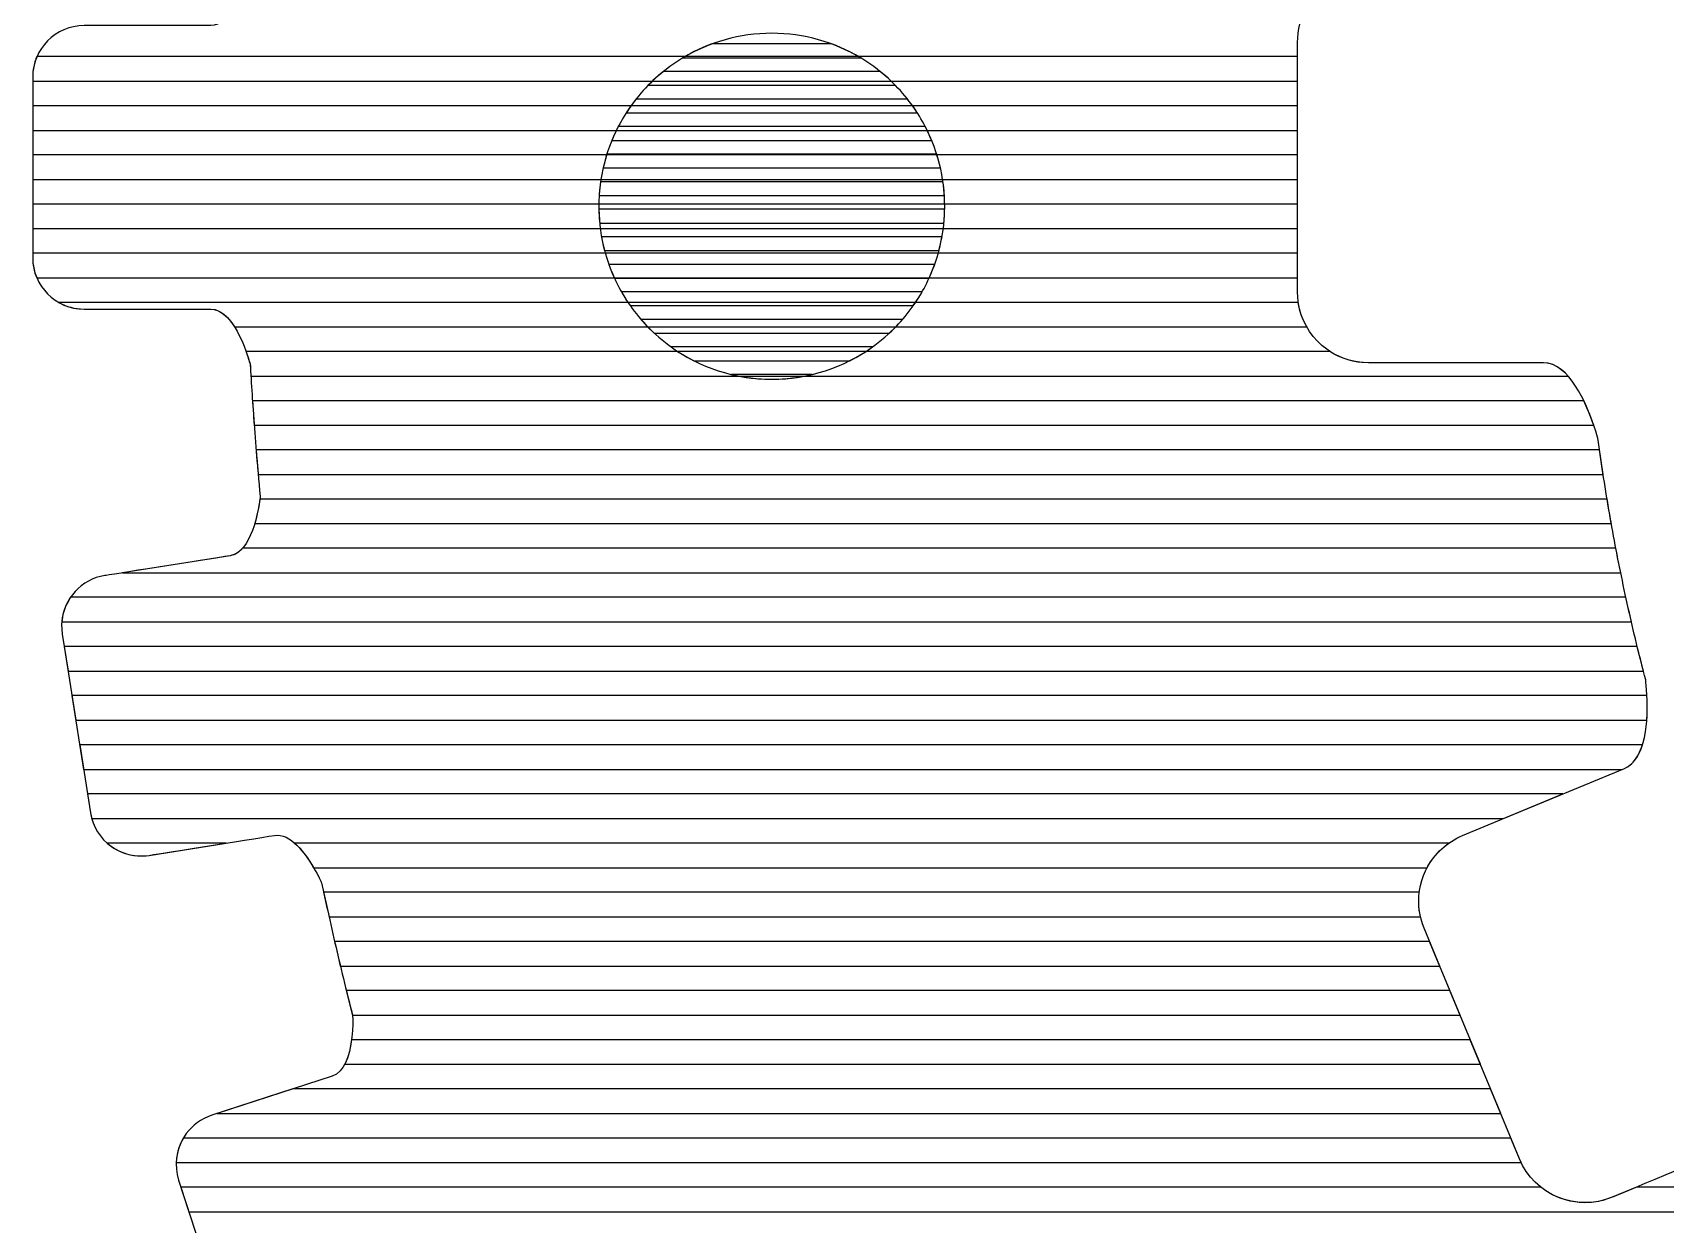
# Model space of a CAD drawing. Header units: inches. Extents: x -18.82 to -13.93, y 5.38 to 6.84.
# Drawn here: x -18.8209 to -18.4861, y 5.8909 to 6.1351 of the extents above; entities that cross this region are included whole.
import ezdxf

# ---------------------------------------------------------------- set-up
doc = ezdxf.new("R2010")
doc.units = ezdxf.units.IN
doc.header["$MEASUREMENT"] = 0
doc.layers.add('Layer 1', color=7, linetype='Continuous')

msp = doc.modelspace()

# ---------------------------------------------------------------- linework, layer by layer
at = {"layer": 'Layer 1', "color": 251}
for points, knots in [([(-18.82085, 6.12512), (-18.82085, 6.12512), (-18.82085, 6.12596), (-18.82085, 6.12596), (-18.82085, 6.12596), (-18.82085, 6.13177), (-18.81618, 6.1365), (-18.81031, 6.1365), (-18.81031, 6.1365), (-18.81031, 6.1365), (-18.78948, 6.1365), (-18.78436, 6.1365), (-18.78436, 6.1365), (-18.78237, 6.1365), (-18.78072, 6.13818), (-18.77944, 6.14023), (-18.77944, 6.14023), (-18.77944, 6.14023), (-18.55964, 6.14023), (-18.55964, 6.14023), (-18.55964, 6.14023), (-18.56085, 6.13811), (-18.56154, 6.13566), (-18.56154, 6.13305), (-18.56154, 6.13305), (-18.56154, 6.13305), (-18.56154, 6.12512), (-18.56154, 6.12512), (-18.56154, 6.12512), (-18.56154, 6.12512), (-18.82085, 6.12512), (-18.82085, 6.12512)], [0, 0, 0, 0, 0.111111, 0.111111, 0.111111, 0.111111, 0.222222, 0.222222, 0.222222, 0.222222, 0.333333, 0.333333, 0.333333, 0.333333, 0.444444, 0.444444, 0.444444, 0.444444, 0.555556, 0.555556, 0.555556, 0.555556, 0.666667, 0.666667, 0.666667, 0.666667, 0.777778, 0.777778, 0.777778, 0.777778, 1, 1, 1, 1]), ([(-18.68159, 6.13276), (-18.68159, 6.13276), (-18.65707, 6.13276), (-18.65707, 6.13276), (-18.65707, 6.13276), (-18.6521, 6.13092), (-18.64765, 6.128), (-18.64401, 6.12429), (-18.64401, 6.12429), (-18.64401, 6.12429), (-18.69465, 6.12429), (-18.69465, 6.12429), (-18.69465, 6.12429), (-18.69101, 6.128), (-18.68656, 6.13092), (-18.68159, 6.13276)], [0, 0, 0, 0, 0.2, 0.2, 0.2, 0.2, 0.4, 0.4, 0.4, 0.4, 0.6, 0.6, 0.6, 0.6, 1, 1, 1, 1]), ([(-18.65117, 6.12993), (-18.65117, 6.12993), (-18.68748, 6.12993), (-18.68748, 6.12993), (-18.68748, 6.12993), (-18.68218, 6.13311), (-18.67596, 6.13493), (-18.66933, 6.13493), (-18.66933, 6.13493), (-18.6627, 6.13493), (-18.65648, 6.13311), (-18.65117, 6.12993)], [0, 0, 0, 0, 0.25, 0.25, 0.25, 0.25, 0.5, 0.5, 0.5, 0.5, 1, 1, 1, 1]), ([(-18.82085, 6.11505), (-18.82085, 6.11505), (-18.82085, 6.12596), (-18.82085, 6.12596), (-18.82085, 6.12596), (-18.82085, 6.12745), (-18.82055, 6.12887), (-18.81999, 6.13016), (-18.81999, 6.13016), (-18.81999, 6.13016), (-18.56154, 6.13016), (-18.56154, 6.13016), (-18.56154, 6.13016), (-18.56154, 6.13016), (-18.56154, 6.11505), (-18.56154, 6.11505), (-18.56154, 6.11505), (-18.56154, 6.11505), (-18.82085, 6.11505), (-18.82085, 6.11505)], [0, 0, 0, 0, 0.166667, 0.166667, 0.166667, 0.166667, 0.333333, 0.333333, 0.333333, 0.333333, 0.5, 0.5, 0.5, 0.5, 0.666667, 0.666667, 0.666667, 0.666667, 1, 1, 1, 1]), ([(-18.69154, 6.12711), (-18.69154, 6.12711), (-18.64712, 6.12711), (-18.64712, 6.12711), (-18.64712, 6.12711), (-18.64415, 6.12472), (-18.64157, 6.12186), (-18.6395, 6.11865), (-18.6395, 6.11865), (-18.6395, 6.11865), (-18.69915, 6.11865), (-18.69915, 6.11865), (-18.69915, 6.11865), (-18.69708, 6.12186), (-18.69451, 6.12472), (-18.69154, 6.12711)], [0, 0, 0, 0, 0.2, 0.2, 0.2, 0.2, 0.4, 0.4, 0.4, 0.4, 0.6, 0.6, 0.6, 0.6, 1, 1, 1, 1])]:
    msp.add_open_spline(points, degree=3, knots=knots, dxfattribs=at)
at = {"layer": 'Layer 1', "color": 129}
for points, knots in [([(-18.82085, 6.10498), (-18.82085, 6.10498), (-18.82085, 6.12009), (-18.82085, 6.12009), (-18.82085, 6.12009), (-18.82085, 6.12009), (-18.56154, 6.12009), (-18.56154, 6.12009), (-18.56154, 6.12009), (-18.56154, 6.12009), (-18.56154, 6.10498), (-18.56154, 6.10498), (-18.56154, 6.10498), (-18.56154, 6.10498), (-18.82085, 6.10498), (-18.82085, 6.10498)], [0, 0, 0, 0, 0.2, 0.2, 0.2, 0.2, 0.4, 0.4, 0.4, 0.4, 0.6, 0.6, 0.6, 0.6, 1, 1, 1, 1]), ([(-18.69714, 6.12146), (-18.69714, 6.12146), (-18.64152, 6.12146), (-18.64152, 6.12146), (-18.64152, 6.12146), (-18.6395, 6.11891), (-18.63781, 6.11606), (-18.63655, 6.113), (-18.63655, 6.113), (-18.63655, 6.113), (-18.7021, 6.113), (-18.7021, 6.113), (-18.7021, 6.113), (-18.70084, 6.11606), (-18.69916, 6.11891), (-18.69714, 6.12146)], [0, 0, 0, 0, 0.2, 0.2, 0.2, 0.2, 0.4, 0.4, 0.4, 0.4, 0.6, 0.6, 0.6, 0.6, 1, 1, 1, 1]), ([(-18.70079, 6.11582), (-18.70079, 6.11582), (-18.63786, 6.11582), (-18.63786, 6.11582), (-18.63786, 6.11582), (-18.63649, 6.11318), (-18.63544, 6.11034), (-18.63476, 6.10735), (-18.63476, 6.10735), (-18.63476, 6.10735), (-18.70389, 6.10735), (-18.70389, 6.10735), (-18.70389, 6.10735), (-18.70322, 6.11034), (-18.70217, 6.11318), (-18.70079, 6.11582)], [0, 0, 0, 0, 0.2, 0.2, 0.2, 0.2, 0.4, 0.4, 0.4, 0.4, 0.6, 0.6, 0.6, 0.6, 1, 1, 1, 1]), ([(-18.82085, 6.09491), (-18.82085, 6.09491), (-18.82085, 6.11001), (-18.82085, 6.11001), (-18.82085, 6.11001), (-18.82085, 6.11001), (-18.56154, 6.11001), (-18.56154, 6.11001), (-18.56154, 6.11001), (-18.56154, 6.11001), (-18.56154, 6.09491), (-18.56154, 6.09491), (-18.56154, 6.09491), (-18.56154, 6.09491), (-18.82085, 6.09491), (-18.82085, 6.09491)], [0, 0, 0, 0, 0.2, 0.2, 0.2, 0.2, 0.4, 0.4, 0.4, 0.4, 0.6, 0.6, 0.6, 0.6, 1, 1, 1, 1]), ([(-18.70313, 6.11018), (-18.70313, 6.11018), (-18.63552, 6.11018), (-18.63552, 6.11018), (-18.63552, 6.11018), (-18.63467, 6.10748), (-18.63413, 6.10464), (-18.63395, 6.10171), (-18.63395, 6.10171), (-18.63395, 6.10171), (-18.7047, 6.10171), (-18.7047, 6.10171), (-18.7047, 6.10171), (-18.70452, 6.10464), (-18.70398, 6.10748), (-18.70313, 6.11018)], [0, 0, 0, 0, 0.2, 0.2, 0.2, 0.2, 0.4, 0.4, 0.4, 0.4, 0.6, 0.6, 0.6, 0.6, 1, 1, 1, 1]), ([(-18.82085, 6.08896), (-18.82085, 6.08896), (-18.82085, 6.09994), (-18.82085, 6.09994), (-18.82085, 6.09994), (-18.82085, 6.09994), (-18.56154, 6.09994), (-18.56154, 6.09994), (-18.56154, 6.09994), (-18.56154, 6.09994), (-18.56154, 6.08483), (-18.56154, 6.08483), (-18.56154, 6.08483), (-18.56154, 6.08483), (-18.82002, 6.08483), (-18.82002, 6.08483), (-18.82002, 6.08483), (-18.82056, 6.0861), (-18.82085, 6.0875), (-18.82085, 6.08896)], [0, 0, 0, 0, 0.166667, 0.166667, 0.166667, 0.166667, 0.333333, 0.333333, 0.333333, 0.333333, 0.5, 0.5, 0.5, 0.5, 0.666667, 0.666667, 0.666667, 0.666667, 1, 1, 1, 1])]:
    msp.add_open_spline(points, degree=3, knots=knots, dxfattribs=at)
at = {"layer": 'Layer 1', "color": 250}
for points, knots in [([(-18.70442, 6.10453), (-18.70442, 6.10453), (-18.63424, 6.10453), (-18.63424, 6.10453), (-18.63424, 6.10453), (-18.634, 6.10288), (-18.63388, 6.10119), (-18.63388, 6.09948), (-18.63388, 6.09948), (-18.63388, 6.09832), (-18.63394, 6.09719), (-18.63404, 6.09606), (-18.63404, 6.09606), (-18.63404, 6.09606), (-18.70461, 6.09606), (-18.70461, 6.09606), (-18.70461, 6.09606), (-18.70472, 6.09719), (-18.70478, 6.09832), (-18.70478, 6.09948), (-18.70478, 6.09948), (-18.70478, 6.10119), (-18.70465, 6.10288), (-18.70442, 6.10453)], [0, 0, 0, 0, 0.142857, 0.142857, 0.142857, 0.142857, 0.285714, 0.285714, 0.285714, 0.285714, 0.428571, 0.428571, 0.428571, 0.428571, 0.571429, 0.571429, 0.571429, 0.571429, 0.714286, 0.714286, 0.714286, 0.714286, 1, 1, 1, 1]), ([(-18.70477, 6.09889), (-18.70477, 6.09889), (-18.63389, 6.09889), (-18.63389, 6.09889), (-18.63389, 6.09889), (-18.63393, 6.09596), (-18.63433, 6.09313), (-18.63505, 6.09042), (-18.63505, 6.09042), (-18.63505, 6.09042), (-18.70361, 6.09042), (-18.70361, 6.09042), (-18.70361, 6.09042), (-18.70432, 6.09313), (-18.70472, 6.09596), (-18.70477, 6.09889)], [0, 0, 0, 0, 0.2, 0.2, 0.2, 0.2, 0.4, 0.4, 0.4, 0.4, 0.6, 0.6, 0.6, 0.6, 1, 1, 1, 1]), ([(-18.70423, 6.09324), (-18.70423, 6.09324), (-18.63443, 6.09324), (-18.63443, 6.09324), (-18.63443, 6.09324), (-18.63496, 6.09027), (-18.63585, 6.08743), (-18.63707, 6.08477), (-18.63707, 6.08477), (-18.63707, 6.08477), (-18.70159, 6.08477), (-18.70159, 6.08477), (-18.70159, 6.08477), (-18.7028, 6.08743), (-18.7037, 6.09027), (-18.70423, 6.09324)], [0, 0, 0, 0, 0.2, 0.2, 0.2, 0.2, 0.4, 0.4, 0.4, 0.4, 0.6, 0.6, 0.6, 0.6, 1, 1, 1, 1]), ([(-18.82085, 6.08896), (-18.82085, 6.08896), (-18.82085, 6.08987), (-18.82085, 6.08987), (-18.82085, 6.08987), (-18.82085, 6.08987), (-18.56154, 6.08987), (-18.56154, 6.08987), (-18.56154, 6.08987), (-18.56154, 6.08987), (-18.56154, 6.08192), (-18.56154, 6.08192), (-18.56154, 6.08192), (-18.56154, 6.07931), (-18.56085, 6.07687), (-18.55965, 6.07476), (-18.55965, 6.07476), (-18.55965, 6.07476), (-18.77947, 6.07476), (-18.77947, 6.07476), (-18.77947, 6.07476), (-18.78074, 6.07679), (-18.78239, 6.07843), (-18.78436, 6.07843), (-18.78436, 6.07843), (-18.78948, 6.07843), (-18.81031, 6.07843), (-18.81031, 6.07843), (-18.81031, 6.07843), (-18.81618, 6.07843), (-18.82085, 6.08316), (-18.82085, 6.08896)], [0, 0, 0, 0, 0.111111, 0.111111, 0.111111, 0.111111, 0.222222, 0.222222, 0.222222, 0.222222, 0.333333, 0.333333, 0.333333, 0.333333, 0.444444, 0.444444, 0.444444, 0.444444, 0.555556, 0.555556, 0.555556, 0.555556, 0.666667, 0.666667, 0.666667, 0.666667, 0.777778, 0.777778, 0.777778, 0.777778, 1, 1, 1, 1]), ([(-18.70273, 6.08759), (-18.70273, 6.08759), (-18.63593, 6.08759), (-18.63593, 6.08759), (-18.63593, 6.08759), (-18.637, 6.08456), (-18.63848, 6.08172), (-18.64031, 6.07913), (-18.64031, 6.07913), (-18.64031, 6.07913), (-18.69835, 6.07913), (-18.69835, 6.07913), (-18.69835, 6.07913), (-18.70017, 6.08172), (-18.70165, 6.08456), (-18.70273, 6.08759)], [0, 0, 0, 0, 0.2, 0.2, 0.2, 0.2, 0.4, 0.4, 0.4, 0.4, 0.6, 0.6, 0.6, 0.6, 1, 1, 1, 1]), ([(-18.70014, 6.08195), (-18.70014, 6.08195), (-18.63851, 6.08195), (-18.63851, 6.08195), (-18.63851, 6.08195), (-18.64031, 6.07879), (-18.64259, 6.07594), (-18.64524, 6.07348), (-18.64524, 6.07348), (-18.64524, 6.07348), (-18.69341, 6.07348), (-18.69341, 6.07348), (-18.69341, 6.07348), (-18.69606, 6.07594), (-18.69834, 6.07879), (-18.70014, 6.08195)], [0, 0, 0, 0, 0.2, 0.2, 0.2, 0.2, 0.4, 0.4, 0.4, 0.4, 0.6, 0.6, 0.6, 0.6, 1, 1, 1, 1]), ([(-18.81552, 6.0798), (-18.81552, 6.0798), (-18.56138, 6.0798), (-18.56138, 6.0798), (-18.56138, 6.0798), (-18.56035, 6.07279), (-18.55431, 6.06741), (-18.54702, 6.06741), (-18.54702, 6.06741), (-18.54702, 6.06741), (-18.51815, 6.06741), (-18.51109, 6.06741), (-18.51109, 6.06741), (-18.5092, 6.06741), (-18.50753, 6.0663), (-18.50609, 6.06469), (-18.50609, 6.06469), (-18.50609, 6.06469), (-18.77611, 6.06469), (-18.77611, 6.06469), (-18.77611, 6.06469), (-18.77611, 6.06469), (-18.77626, 6.0673), (-18.77626, 6.0673), (-18.77626, 6.0673), (-18.77626, 6.0673), (-18.77633, 6.0673), (-18.77633, 6.0673), (-18.77633, 6.0673), (-18.77633, 6.0673), (-18.77922, 6.07843), (-18.78436, 6.07843), (-18.78436, 6.07843), (-18.78948, 6.07843), (-18.81031, 6.07843), (-18.81031, 6.07843), (-18.81031, 6.07843), (-18.81221, 6.07843), (-18.81399, 6.07893), (-18.81552, 6.0798)], [0, 0, 0, 0, 0.090909, 0.090909, 0.090909, 0.090909, 0.181818, 0.181818, 0.181818, 0.181818, 0.272727, 0.272727, 0.272727, 0.272727, 0.363636, 0.363636, 0.363636, 0.363636, 0.454545, 0.454545, 0.454545, 0.454545, 0.545455, 0.545455, 0.545455, 0.545455, 0.636364, 0.636364, 0.636364, 0.636364, 0.727273, 0.727273, 0.727273, 0.727273, 0.818182, 0.818182, 0.818182, 0.818182, 1, 1, 1, 1]), ([(-18.69615, 6.0763), (-18.69615, 6.0763), (-18.64251, 6.0763), (-18.64251, 6.0763), (-18.64251, 6.0763), (-18.64553, 6.07282), (-18.64921, 6.06993), (-18.65336, 6.06784), (-18.65336, 6.06784), (-18.65336, 6.06784), (-18.6853, 6.06784), (-18.6853, 6.06784), (-18.6853, 6.06784), (-18.68945, 6.06993), (-18.69313, 6.07282), (-18.69615, 6.0763)], [0, 0, 0, 0, 0.2, 0.2, 0.2, 0.2, 0.4, 0.4, 0.4, 0.4, 0.6, 0.6, 0.6, 0.6, 1, 1, 1, 1]), ([(-18.77711, 6.06972), (-18.77711, 6.06972), (-18.55489, 6.06972), (-18.55489, 6.06972), (-18.55489, 6.06972), (-18.55262, 6.06826), (-18.54992, 6.06741), (-18.54702, 6.06741), (-18.54702, 6.06741), (-18.54702, 6.06741), (-18.51815, 6.06741), (-18.51109, 6.06741), (-18.51109, 6.06741), (-18.50588, 6.06741), (-18.50232, 6.05901), (-18.50081, 6.05461), (-18.50081, 6.05461), (-18.50081, 6.05461), (-18.77544, 6.05461), (-18.77544, 6.05461), (-18.77544, 6.05461), (-18.77575, 6.05883), (-18.77602, 6.06306), (-18.77626, 6.0673), (-18.77626, 6.0673), (-18.77626, 6.0673), (-18.77633, 6.0673), (-18.77633, 6.0673), (-18.77633, 6.0673), (-18.77633, 6.0673), (-18.7766, 6.06831), (-18.77711, 6.06972)], [0, 0, 0, 0, 0.111111, 0.111111, 0.111111, 0.111111, 0.222222, 0.222222, 0.222222, 0.222222, 0.333333, 0.333333, 0.333333, 0.333333, 0.444444, 0.444444, 0.444444, 0.444444, 0.555556, 0.555556, 0.555556, 0.555556, 0.666667, 0.666667, 0.666667, 0.666667, 0.777778, 0.777778, 0.777778, 0.777778, 1, 1, 1, 1]), ([(-18.68996, 6.07066), (-18.68996, 6.07066), (-18.6487, 6.07066), (-18.6487, 6.07066), (-18.6487, 6.07066), (-18.65451, 6.0665), (-18.66164, 6.06405), (-18.66933, 6.06405), (-18.66933, 6.06405), (-18.67702, 6.06405), (-18.68415, 6.0665), (-18.68996, 6.07066)], [0, 0, 0, 0, 0.25, 0.25, 0.25, 0.25, 0.5, 0.5, 0.5, 0.5, 1, 1, 1, 1]), ([(-18.67759, 6.06502), (-18.67759, 6.06502), (-18.66107, 6.06502), (-18.66107, 6.06502), (-18.66107, 6.06502), (-18.66372, 6.06438), (-18.66648, 6.06405), (-18.66933, 6.06405), (-18.66933, 6.06405), (-18.67218, 6.06405), (-18.67494, 6.06438), (-18.67759, 6.06502)], [0, 0, 0, 0, 0.25, 0.25, 0.25, 0.25, 0.5, 0.5, 0.5, 0.5, 1, 1, 1, 1]), ([(-18.7758, 6.05965), (-18.7758, 6.05965), (-18.50287, 6.05965), (-18.50287, 6.05965), (-18.50287, 6.05965), (-18.501, 6.05581), (-18.5, 6.05199), (-18.5, 6.05199), (-18.5, 6.05199), (-18.5, 6.05199), (-18.49997, 6.05199), (-18.49997, 6.05199), (-18.49997, 6.05199), (-18.49963, 6.0495), (-18.49927, 6.04702), (-18.49889, 6.04454), (-18.49889, 6.04454), (-18.49889, 6.04454), (-18.77463, 6.04454), (-18.77463, 6.04454), (-18.77463, 6.04454), (-18.77507, 6.04957), (-18.77546, 6.05461), (-18.7758, 6.05965)], [0, 0, 0, 0, 0.142857, 0.142857, 0.142857, 0.142857, 0.285714, 0.285714, 0.285714, 0.285714, 0.428571, 0.428571, 0.428571, 0.428571, 0.571429, 0.571429, 0.571429, 0.571429, 0.714286, 0.714286, 0.714286, 0.714286, 1, 1, 1, 1]), ([(-18.77506, 6.04958), (-18.77506, 6.04958), (-18.49963, 6.04958), (-18.49963, 6.04958), (-18.49963, 6.04958), (-18.49892, 6.04451), (-18.49811, 6.03948), (-18.49722, 6.03447), (-18.49722, 6.03447), (-18.49722, 6.03447), (-18.77533, 6.03447), (-18.77533, 6.03447), (-18.77533, 6.03447), (-18.77453, 6.03717), (-18.77425, 6.03973), (-18.77422, 6.04005), (-18.77422, 6.04005), (-18.77452, 6.04322), (-18.7748, 6.0464), (-18.77506, 6.04958)], [0, 0, 0, 0, 0.166667, 0.166667, 0.166667, 0.166667, 0.333333, 0.333333, 0.333333, 0.333333, 0.5, 0.5, 0.5, 0.5, 0.666667, 0.666667, 0.666667, 0.666667, 1, 1, 1, 1]), ([(-18.77428, 6.0395), (-18.77428, 6.0395), (-18.49809, 6.0395), (-18.49809, 6.0395), (-18.49809, 6.0395), (-18.49724, 6.03444), (-18.49631, 6.0294), (-18.49529, 6.02439), (-18.49529, 6.02439), (-18.49529, 6.02439), (-18.80243, 6.02439), (-18.80243, 6.02439), (-18.80243, 6.02439), (-18.80243, 6.02439), (-18.78036, 6.02789), (-18.78036, 6.02789), (-18.78036, 6.02789), (-18.77598, 6.02857), (-18.77457, 6.03718), (-18.77428, 6.0395)], [0, 0, 0, 0, 0.166667, 0.166667, 0.166667, 0.166667, 0.333333, 0.333333, 0.333333, 0.333333, 0.5, 0.5, 0.5, 0.5, 0.666667, 0.666667, 0.666667, 0.666667, 1, 1, 1, 1]), ([(-18.7778, 6.02943), (-18.7778, 6.02943), (-18.49629, 6.02943), (-18.49629, 6.02943), (-18.49629, 6.02943), (-18.49531, 6.02437), (-18.49425, 6.01933), (-18.49309, 6.01432), (-18.49309, 6.01432), (-18.49309, 6.01432), (-18.81488, 6.01432), (-18.81488, 6.01432), (-18.81488, 6.01432), (-18.81449, 6.01904), (-18.81093, 6.02307), (-18.80604, 6.02382), (-18.80604, 6.02382), (-18.80604, 6.02382), (-18.78544, 6.02707), (-18.78036, 6.02789), (-18.78036, 6.02789), (-18.77936, 6.02805), (-18.77852, 6.02862), (-18.7778, 6.02943)], [0, 0, 0, 0, 0.142857, 0.142857, 0.142857, 0.142857, 0.285714, 0.285714, 0.285714, 0.285714, 0.428571, 0.428571, 0.428571, 0.428571, 0.571429, 0.571429, 0.571429, 0.571429, 0.714286, 0.714286, 0.714286, 0.714286, 1, 1, 1, 1]), ([(-18.8131, 6.01936), (-18.8131, 6.01936), (-18.49422, 6.01936), (-18.49422, 6.01936), (-18.49422, 6.01936), (-18.49312, 6.01429), (-18.49193, 6.00925), (-18.49063, 6.00425), (-18.49063, 6.00425), (-18.49063, 6.00425), (-18.81359, 6.00425), (-18.81359, 6.00425), (-18.81359, 6.00425), (-18.81359, 6.00425), (-18.81478, 6.0118), (-18.81478, 6.0118), (-18.81478, 6.0118), (-18.81522, 6.01455), (-18.81455, 6.01722), (-18.8131, 6.01936)], [0, 0, 0, 0, 0.166667, 0.166667, 0.166667, 0.166667, 0.333333, 0.333333, 0.333333, 0.333333, 0.5, 0.5, 0.5, 0.5, 0.666667, 0.666667, 0.666667, 0.666667, 1, 1, 1, 1]), ([(-18.81439, 6.00929), (-18.81439, 6.00929), (-18.4919, 6.00929), (-18.4919, 6.00929), (-18.4919, 6.00929), (-18.49134, 6.00701), (-18.49077, 6.00474), (-18.49017, 6.00248), (-18.49017, 6.00248), (-18.49006, 6.00154), (-18.48967, 5.99795), (-18.48995, 5.99418), (-18.48995, 5.99418), (-18.48995, 5.99418), (-18.812, 5.99418), (-18.812, 5.99418), (-18.812, 5.99418), (-18.812, 5.99418), (-18.81439, 6.00929), (-18.81439, 6.00929)], [0, 0, 0, 0, 0.166667, 0.166667, 0.166667, 0.166667, 0.333333, 0.333333, 0.333333, 0.333333, 0.5, 0.5, 0.5, 0.5, 0.666667, 0.666667, 0.666667, 0.666667, 1, 1, 1, 1]), ([(-18.81279, 5.99921), (-18.81279, 5.99921), (-18.48991, 5.99921), (-18.48991, 5.99921), (-18.48991, 5.99921), (-18.48968, 5.99442), (-18.48999, 5.98619), (-18.49454, 5.9843), (-18.49454, 5.9843), (-18.49454, 5.9843), (-18.495, 5.9841), (-18.495, 5.9841), (-18.495, 5.9841), (-18.495, 5.9841), (-18.8104, 5.9841), (-18.8104, 5.9841), (-18.8104, 5.9841), (-18.8104, 5.9841), (-18.81279, 5.99921), (-18.81279, 5.99921)], [0, 0, 0, 0, 0.166667, 0.166667, 0.166667, 0.166667, 0.333333, 0.333333, 0.333333, 0.333333, 0.5, 0.5, 0.5, 0.5, 0.666667, 0.666667, 0.666667, 0.666667, 1, 1, 1, 1]), ([(-18.8112, 5.98914), (-18.8112, 5.98914), (-18.49083, 5.98914), (-18.49083, 5.98914), (-18.49083, 5.98914), (-18.49152, 5.98691), (-18.49268, 5.98507), (-18.49454, 5.9843), (-18.49454, 5.9843), (-18.49454, 5.9843), (-18.51931, 5.97403), (-18.51931, 5.97403), (-18.51931, 5.97403), (-18.51931, 5.97403), (-18.80874, 5.97403), (-18.80874, 5.97403), (-18.80874, 5.97403), (-18.80884, 5.97441), (-18.80893, 5.97481), (-18.80899, 5.97521), (-18.80899, 5.97521), (-18.80899, 5.97521), (-18.8112, 5.98914), (-18.8112, 5.98914)], [0, 0, 0, 0, 0.142857, 0.142857, 0.142857, 0.142857, 0.285714, 0.285714, 0.285714, 0.285714, 0.428571, 0.428571, 0.428571, 0.428571, 0.571429, 0.571429, 0.571429, 0.571429, 0.714286, 0.714286, 0.714286, 0.714286, 1, 1, 1, 1]), ([(-18.8096, 5.97907), (-18.8096, 5.97907), (-18.50717, 5.97907), (-18.50717, 5.97907), (-18.50717, 5.97907), (-18.50717, 5.97907), (-18.52772, 5.97055), (-18.52772, 5.97055), (-18.52772, 5.97055), (-18.53094, 5.96919), (-18.53343, 5.96682), (-18.53496, 5.96396), (-18.53496, 5.96396), (-18.53496, 5.96396), (-18.76325, 5.96396), (-18.76325, 5.96396), (-18.76325, 5.96396), (-18.76502, 5.96698), (-18.76805, 5.97107), (-18.77128, 5.97059), (-18.77128, 5.97059), (-18.77637, 5.96976), (-18.79695, 5.96649), (-18.79695, 5.96649), (-18.79695, 5.96649), (-18.80269, 5.96557), (-18.80809, 5.9695), (-18.80899, 5.97521), (-18.80899, 5.97521), (-18.80899, 5.97521), (-18.8096, 5.97907), (-18.8096, 5.97907)], [0, 0, 0, 0, 0.111111, 0.111111, 0.111111, 0.111111, 0.222222, 0.222222, 0.222222, 0.222222, 0.333333, 0.333333, 0.333333, 0.333333, 0.444444, 0.444444, 0.444444, 0.444444, 0.555556, 0.555556, 0.555556, 0.555556, 0.666667, 0.666667, 0.666667, 0.666667, 0.777778, 0.777778, 0.777778, 0.777778, 1, 1, 1, 1]), ([(-18.80557, 5.969), (-18.80557, 5.969), (-18.7812, 5.969), (-18.7812, 5.969), (-18.7812, 5.969), (-18.7812, 5.969), (-18.79695, 5.96649), (-18.79695, 5.96649), (-18.79695, 5.96649), (-18.80018, 5.96597), (-18.8033, 5.96699), (-18.80557, 5.969)], [0, 0, 0, 0, 0.25, 0.25, 0.25, 0.25, 0.5, 0.5, 0.5, 0.5, 1, 1, 1, 1]), ([(-18.76716, 5.969), (-18.76716, 5.969), (-18.53052, 5.969), (-18.53052, 5.969), (-18.53052, 5.969), (-18.53531, 5.96561), (-18.53765, 5.95964), (-18.53633, 5.95389), (-18.53633, 5.95389), (-18.53633, 5.95389), (-18.76009, 5.95389), (-18.76009, 5.95389), (-18.76009, 5.95389), (-18.76009, 5.95389), (-18.76164, 5.96089), (-18.76164, 5.96089), (-18.76164, 5.96089), (-18.76176, 5.96114), (-18.76406, 5.96629), (-18.76716, 5.969)], [0, 0, 0, 0, 0.166667, 0.166667, 0.166667, 0.166667, 0.333333, 0.333333, 0.333333, 0.333333, 0.5, 0.5, 0.5, 0.5, 0.666667, 0.666667, 0.666667, 0.666667, 1, 1, 1, 1]), ([(-18.76121, 5.95892), (-18.76121, 5.95892), (-18.53658, 5.95892), (-18.53658, 5.95892), (-18.53658, 5.95892), (-18.53689, 5.9565), (-18.53659, 5.95397), (-18.53559, 5.95155), (-18.53559, 5.95155), (-18.53559, 5.95155), (-18.53239, 5.94381), (-18.53239, 5.94381), (-18.53239, 5.94381), (-18.53239, 5.94381), (-18.75778, 5.94381), (-18.75778, 5.94381), (-18.75778, 5.94381), (-18.75897, 5.94883), (-18.7601, 5.95387), (-18.76121, 5.95892)], [0, 0, 0, 0, 0.166667, 0.166667, 0.166667, 0.166667, 0.333333, 0.333333, 0.333333, 0.333333, 0.5, 0.5, 0.5, 0.5, 0.666667, 0.666667, 0.666667, 0.666667, 1, 1, 1, 1]), ([(-18.75895, 5.94885), (-18.75895, 5.94885), (-18.53447, 5.94885), (-18.53447, 5.94885), (-18.53447, 5.94885), (-18.53447, 5.94885), (-18.52822, 5.93374), (-18.52822, 5.93374), (-18.52822, 5.93374), (-18.52822, 5.93374), (-18.75527, 5.93374), (-18.75527, 5.93374), (-18.75527, 5.93374), (-18.75657, 5.93874), (-18.75778, 5.94379), (-18.75895, 5.94885)], [0, 0, 0, 0, 0.2, 0.2, 0.2, 0.2, 0.4, 0.4, 0.4, 0.4, 0.6, 0.6, 0.6, 0.6, 1, 1, 1, 1]), ([(-18.75655, 5.93878), (-18.75655, 5.93878), (-18.5303, 5.93878), (-18.5303, 5.93878), (-18.5303, 5.93878), (-18.5303, 5.93878), (-18.52406, 5.92367), (-18.52406, 5.92367), (-18.52406, 5.92367), (-18.52406, 5.92367), (-18.75688, 5.92367), (-18.75688, 5.92367), (-18.75688, 5.92367), (-18.75522, 5.92683), (-18.75519, 5.93196), (-18.75525, 5.93369), (-18.75525, 5.93369), (-18.75525, 5.93369), (-18.75655, 5.93878), (-18.75655, 5.93878)], [0, 0, 0, 0, 0.166667, 0.166667, 0.166667, 0.166667, 0.333333, 0.333333, 0.333333, 0.333333, 0.5, 0.5, 0.5, 0.5, 0.666667, 0.666667, 0.666667, 0.666667, 1, 1, 1, 1]), ([(-18.75548, 5.9287), (-18.75548, 5.9287), (-18.52614, 5.9287), (-18.52614, 5.9287), (-18.52614, 5.9287), (-18.52614, 5.9287), (-18.51989, 5.91359), (-18.51989, 5.91359), (-18.51989, 5.91359), (-18.51989, 5.91359), (-18.783, 5.91359), (-18.783, 5.91359), (-18.783, 5.91359), (-18.783, 5.91359), (-18.75943, 5.92126), (-18.75943, 5.92126), (-18.75943, 5.92126), (-18.75692, 5.92207), (-18.75589, 5.92555), (-18.75548, 5.9287)], [0, 0, 0, 0, 0.166667, 0.166667, 0.166667, 0.166667, 0.333333, 0.333333, 0.333333, 0.333333, 0.5, 0.5, 0.5, 0.5, 0.666667, 0.666667, 0.666667, 0.666667, 1, 1, 1, 1]), ([(-18.7675, 5.91863), (-18.7675, 5.91863), (-18.52197, 5.91863), (-18.52197, 5.91863), (-18.52197, 5.91863), (-18.52197, 5.91863), (-18.51604, 5.90428), (-18.51604, 5.90428), (-18.51604, 5.90428), (-18.51604, 5.90428), (-18.5157, 5.90352), (-18.5157, 5.90352), (-18.5157, 5.90352), (-18.5157, 5.90352), (-18.79143, 5.90352), (-18.79143, 5.90352), (-18.79143, 5.90352), (-18.7913, 5.90785), (-18.78849, 5.91183), (-18.78413, 5.91323), (-18.78413, 5.91323), (-18.78413, 5.91323), (-18.7675, 5.91863), (-18.7675, 5.91863)], [0, 0, 0, 0, 0.142857, 0.142857, 0.142857, 0.142857, 0.285714, 0.285714, 0.285714, 0.285714, 0.428571, 0.428571, 0.428571, 0.428571, 0.571429, 0.571429, 0.571429, 0.571429, 0.714286, 0.714286, 0.714286, 0.714286, 1, 1, 1, 1]), ([(-18.78997, 5.90856), (-18.78997, 5.90856), (-18.51781, 5.90856), (-18.51781, 5.90856), (-18.51781, 5.90856), (-18.51781, 5.90856), (-18.51604, 5.90428), (-18.51604, 5.90428), (-18.51604, 5.90428), (-18.51295, 5.89688), (-18.50442, 5.89335), (-18.49702, 5.89644), (-18.49702, 5.89644), (-18.49702, 5.89644), (-18.4775, 5.90455), (-18.46776, 5.90856), (-18.46776, 5.90856), (-18.46776, 5.90856), (-18.45638, 5.90856), (-18.45638, 5.90856), (-18.45638, 5.90856), (-18.45176, 5.90556), (-18.4477, 5.90023), (-18.4477, 5.90023), (-18.4477, 5.90023), (-18.4477, 5.90023), (-18.4477, 5.90023), (-18.4477, 5.90023), (-18.4477, 5.90023), (-18.44638, 5.89795), (-18.44503, 5.89569), (-18.44367, 5.89345), (-18.44367, 5.89345), (-18.44367, 5.89345), (-18.78881, 5.89345), (-18.78881, 5.89345), (-18.78881, 5.89345), (-18.78881, 5.89345), (-18.79093, 5.89994), (-18.79093, 5.89994), (-18.79093, 5.89994), (-18.79189, 5.90293), (-18.79145, 5.90604), (-18.78997, 5.90856)], [0, 0, 0, 0, 0.083333, 0.083333, 0.083333, 0.083333, 0.166667, 0.166667, 0.166667, 0.166667, 0.25, 0.25, 0.25, 0.25, 0.333333, 0.333333, 0.333333, 0.333333, 0.416667, 0.416667, 0.416667, 0.416667, 0.5, 0.5, 0.5, 0.5, 0.583333, 0.583333, 0.583333, 0.583333, 0.666667, 0.666667, 0.666667, 0.666667, 0.75, 0.75, 0.75, 0.75, 0.833333, 0.833333, 0.833333, 0.833333, 1, 1, 1, 1]), ([(-18.79046, 5.89849), (-18.79046, 5.89849), (-18.51166, 5.89849), (-18.51166, 5.89849), (-18.51166, 5.89849), (-18.50764, 5.89531), (-18.50207, 5.89433), (-18.49702, 5.89644), (-18.49702, 5.89644), (-18.49702, 5.89644), (-18.49208, 5.89849), (-18.49208, 5.89849), (-18.49208, 5.89849), (-18.49208, 5.89849), (-18.44668, 5.89849), (-18.44668, 5.89849), (-18.44668, 5.89849), (-18.44367, 5.89338), (-18.44055, 5.88834), (-18.43733, 5.88338), (-18.43733, 5.88338), (-18.43733, 5.88338), (-18.78554, 5.88338), (-18.78554, 5.88338), (-18.78554, 5.88338), (-18.78554, 5.88338), (-18.79046, 5.89849), (-18.79046, 5.89849)], [0, 0, 0, 0, 0.125, 0.125, 0.125, 0.125, 0.25, 0.25, 0.25, 0.25, 0.375, 0.375, 0.375, 0.375, 0.5, 0.5, 0.5, 0.5, 0.625, 0.625, 0.625, 0.625, 0.75, 0.75, 0.75, 0.75, 1, 1, 1, 1])]:
    msp.add_open_spline(points, degree=3, knots=knots, dxfattribs=at)

doc.saveas('drawing.dxf')
